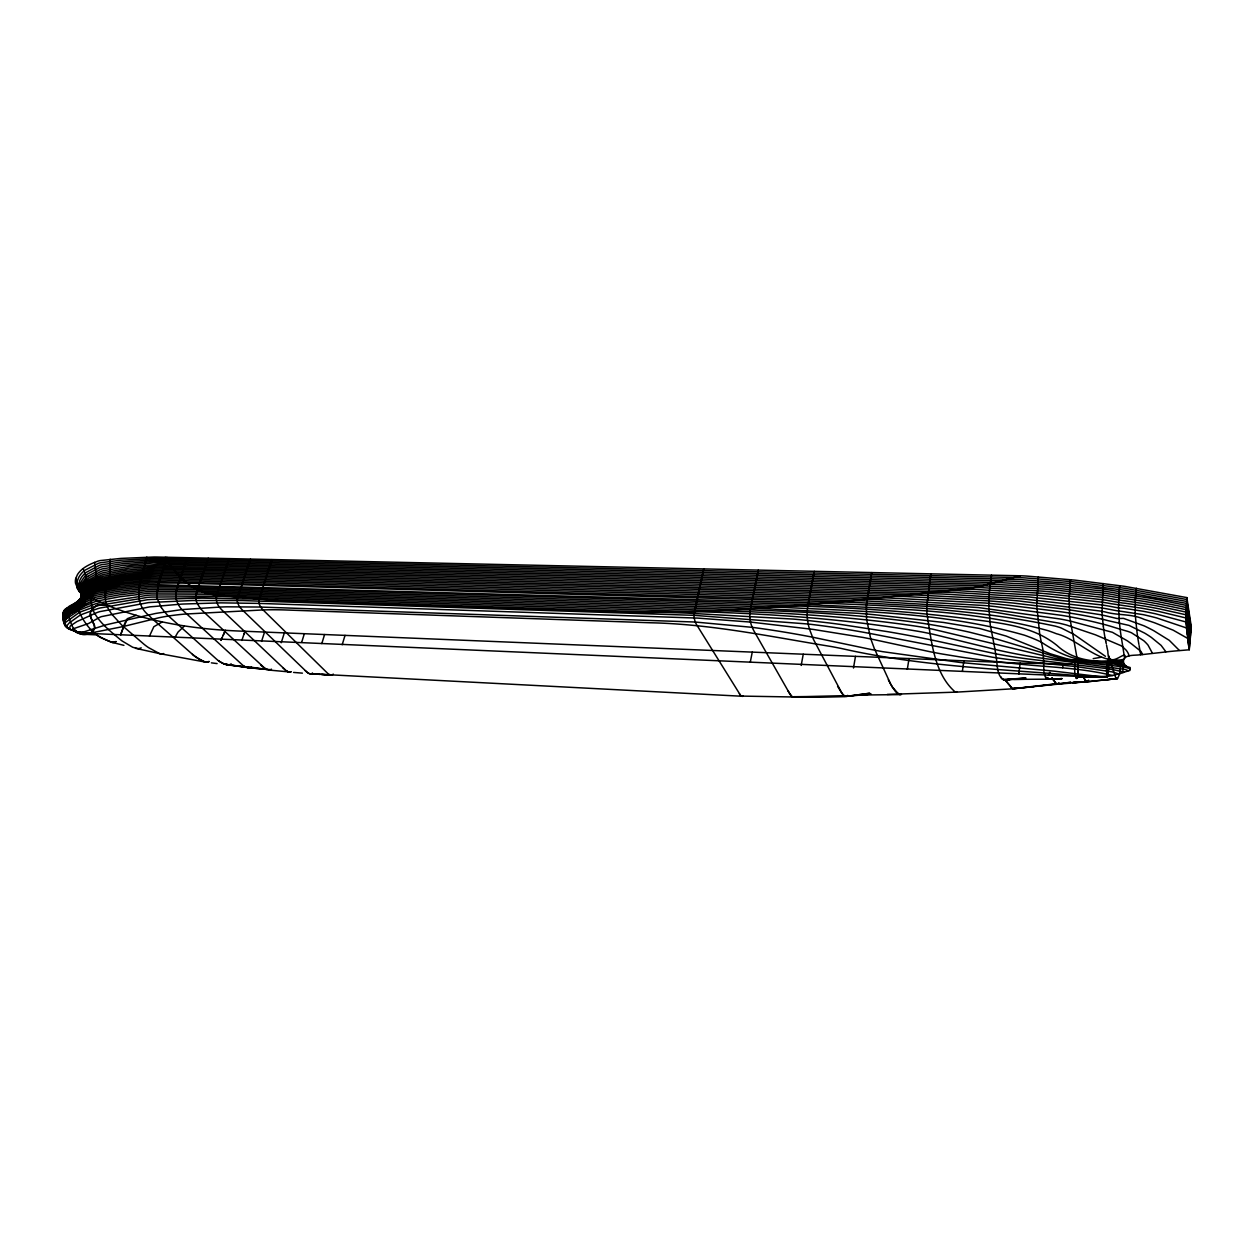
<?xml version="1.0" encoding="UTF-8"?>
<svg xmlns="http://www.w3.org/2000/svg" width="1254" height="1254" viewBox="0 0 1254 1254"><rect width="100%" height="100%" fill="white"/><g stroke="black" fill="none" stroke-linecap="round" stroke-linejoin="round"><path stroke-width="1.5" d="M75.177 631.624L74.785 631.358A4.546 1.505 19 0 0 74.002 630.887L68.656 628.756A27.87 19.453 -46.3 0 1 67.042 627.737A16.302 11.364 -46.6 0 1 65.506 626.248A9.609 6.693 -46.8 0 1 64.706 624.79A7.305 5.079 -46.8 0 1 64.487 622.642L66.29 618.097L70.475 613.708A17.995 12.571 -46.8 0 1 72.45 612.328C82.983 610.134 78.673 598.926 83.72 591.81A75.13 26.459 18.5 0 1 87.466 588.439L99.019 583.376A95.163 33.701 18.2 0 1 101.386 582.593L124.82 578.157L151.969 575.241A82.921 30.096 18.1 0 1 156.139 575.194L915.639 595.007A102.718 44.313 8.3 0 1 917.975 595.07L996.632 599.098A371.106 140.856 7.7 0 1 1019.157 600.995L1100.291 611.043A88.846 38.137 6.1 0 1 1105.213 611.952C1118.113 615.683 1131.719 613.519 1144.244 619.398A166.876 69.456 6.6 0 1 1154.856 622.893L1173.18 630.182L1187.71 638.427L1189.278 649.776L1173.838 651.092A88.062 72.622 -8.1 0 1 1170.719 651.39L1143.46 654.463A68.5 57.041 -8.8 0 1 1139.024 654.901C1133.726 655.544 1122.706 654.322 1123.459 662.378A8.276 7.038 -7.3 0 0 1124.43 664.573L1127.268 666.877M1124.995 657.566C1127.095 648.083 1107.987 671.376 1107.831 651.265A144.931 19.547 -88.3 0 1 1107.125 648.083L1106.561 645.23M95.163 633.646L76.682 631.64L71.525 630.041A49.925 34.846 -45.8 0 1 69.675 629.273L69.879 627A29.344 9.797 18.7 0 1 70.381 625.903L76.917 621.576L97.028 612.548A105.148 35.864 17.9 0 1 99.74 611.638L148.458 602.61A94.395 33.09 17.7 0 1 152.549 602.359L192.552 600.509L242.586 600.572L694.042 615.338L808.203 624.022A328.893 121.951 10.2 0 1 873.301 634.101L992.494 657.221A351.81 175.278 5.6 0 0 1022.167 661.109L1076.543 666.642L1111.781 671.846A20.738 8.59 6.1 0 1 1114.461 672.583L1118.678 673.931M1072.076 664.056L1020.16 663.131L244.953 631.264C197.803 629.727 150.511 622.94 106.59 605.024L85.711 595.195A19.735 6.96 19.2 0 1 82.795 593.267L78.469 589.49A17.822 6.286 19.2 0 1 77.764 588.69L75.506 583.22A80.805 28.952 18.6 0 1 75.757 578.423L77.466 574.583A139.586 50.27 18 0 1 82.278 569.191L84.331 567.639A172.409 61.932 17.6 0 1 92.561 563.25L97.812 561.181A53.828 19.609 18.9 0 1 100.069 560.585L120.948 558.406L154.195 557.011A103.58 38.122 18.1 0 1 158.349 557.074L1020.317 575.79A67.481 30.268 6.6 0 1 1026.524 576.056L1075.023 580.132L1122.032 586.01A67.841 30.065 5.3 0 1 1124.822 586.386L1186.864 597.594L1186.237 624.445A81.886 8.057 -88.1 0 0 1186.864 630.95L1187.224 634.148M1189.278 649.776L1191.3 626.843L1186.864 597.594M91.213 597.421L91.448 595.368A17.964 11.474 -88.3 0 1 92.075 592.374L96.589 577.436L94.599 562.372M1136.359 588.236L1135.889 592.97A28.638 3.574 -88 0 0 1135.356 599.694L1135.152 614.146L1136.955 631.64A123.958 14.954 -88.3 0 0 1137.974 638.991L1138.898 644.399M1190.328 637.847L1185.986 609.663L1158.994 604.052A340.978 132.516 6.9 0 0 1143.037 601.246L1125.669 598.675A67.606 29.579 5.4 0 0 1122.926 598.377L1112.643 596.732A80.084 35.018 5.8 0 0 1103.708 595.242L1056.918 590.258A213.258 88.188 6.9 0 0 1044.833 589.145L984.218 585.837L166.782 566.306A94.614 36.679 19.9 0 1 163.851 566.228L160.747 566.103A88.031 32.259 18.1 0 0 156.672 566.024L129.005 568.156L103.204 572.702A77.246 27.776 18.5 0 0 100.195 573.815L89.128 579.661A101.292 36.1 18.2 0 0 85.946 582.499L83.454 586.12A174.996 62.559 17.4 0 0 81.808 589.991L81.212 595.509L84.331 600.588A14.578 10.126 -46.5 0 1 84.52 601.481A8.449 5.878 -46.4 0 1 84.582 602.892A4.264 2.963 -46.3 0 1 84.237 604.287A3.872 2.696 -46.3 0 1 83.297 605.666A7.399 5.141 -46.3 0 1 81.745 607.014L79.645 608.347M1063.126 664.212L1062.687 667.724M1103.222 583.533L1102.062 612.015M1070.493 579.661L1069.129 598.001L1069.631 616.686L1077.061 658.193L1074.694 662.927L1074.694 671.047A23.481 3.621 -87.8 0 0 1074.96 673.492L1076.198 678.022A23.497 3.637 -87.8 0 0 1076.716 678.414L1077.531 677.818M1038.375 576.981L1036.713 605.086L1039.676 633.725M1018.703 674.135A31.507 5.847 -87.8 0 0 1019.079 671.501L1020.16 663.131M991.522 575.163L990.268 584.066A33.513 6.568 -88.1 0 0 988.904 601.465L988.873 602.845A29.234 5.737 -88.1 0 0 988.857 606.936L990.268 624.931L994.783 648.271A88.36 17.807 -87.5 0 1 995.801 655.215C997.839 662.849 995.848 676.705 1004.611 679.997A78.046 14.86 -87.2 0 1 1005.238 680.311L1012.73 688.759L1034.581 686.534L1013.232 688.775M962.398 671.203L963.887 660.811M930.829 573.846L926.8 606.466A29.328 6.646 -88.1 0 0 926.925 613.598C931.409 640.277 933.807 673.633 955.454 692.192L1013.06 688.791L1014.69 687.819A30.3 5.627 -87.8 0 1 1014.502 688.023M907.316 669.338L909.025 658.554M871.765 572.576L867.282 598.832A25.127 6.458 -88.1 0 0 866.436 605.557L866.545 619.162L870.323 636.969A64.628 16.302 -88.3 0 0 871.232 640.073L874.21 648.224M853.488 668.021L855.479 656.359M1119.524 674.15L1121.013 662.222L1110.056 662.786M801.181 665.435L803.25 654.212M814.285 571.338L808.125 604.459A31.789 9.06 -88 0 0 807.827 606.184L807.67 607.155A29.422 8.402 -88 0 0 807.513 608.221A8.872 2.555 -88.1 0 0 807.31 610.102L807.247 611.09A14.593 4.185 -88.1 0 0 807.184 612.391A12.101 3.48 -88.1 0 0 807.168 614.789A18.606 5.329 -88.1 0 0 807.294 617.438A17.258 4.953 -88.1 0 0 807.607 620.448A28.356 8.088 -88.1 0 0 807.952 622.627L808.25 624.257A26.099 7.461 -88.1 0 0 809.222 628.05L809.629 629.351A105.289 29.312 -88.6 0 0 810.131 630.825L812.953 638.208A116.591 32.306 -88.7 0 0 813.517 639.524L841.998 693.352M750.284 662.175L752.259 652.111M758.294 570.131L750.629 608.425A22.917 7.195 -88 0 0 750.064 611.764A7.336 2.32 -88.1 0 0 749.876 613.802A11.662 3.684 -88.1 0 0 749.845 616.122A13.245 4.185 -88.1 0 0 750.049 618.802A14.311 4.514 -88.1 0 0 750.55 622.078L813.235 629.414L863.097 637.455A278.921 105.352 10.2 0 1 874.806 639.806L930.358 651.798A312.81 153.615 6.6 0 0 942.459 654.055L962.539 657.331A514.234 276.052 5.2 0 0 1010.128 663.084C1044.018 667.206 1079.459 667.285 1112.423 675.514M703.76 568.94L694.559 611.874A11.552 3.966 -88 0 0 694.058 615.134L694.026 615.683A2.712 0.94 -88.1 0 0 694.058 616.921L694.23 617.971A19.28 6.599 -88.2 0 0 695.312 622.047A32.823 11.192 -88.3 0 0 697.02 625.385L740.471 695.249A21.365 6.834 -87.5 0 0 740.816 695.609A16.192 5.173 -87.4 0 0 741.584 696.158L741.694 696.205A17.838 5.706 -87.4 0 0 742.007 696.283A19.092 6.098 -87.4 0 0 742.337 696.315A19.547 6.254 -87.4 0 0 742.572 696.299M1119.477 674.37L1117.565 678.571M1048.454 675.342L1049.896 672.269L1048.626 674.699M146.812 557.121C142.548 576.244 129.946 600.666 149.32 615.808A72.089 43.482 -89.5 0 0 152.706 619.178L192.458 654.322A71.886 41.978 -88.5 0 0 196.173 657.159L200.013 659.557M342.201 644.744L345.022 635.386M321.808 643.584L324.582 634.54M301.681 642.283L304.346 633.709M281.225 642.738L284.344 632.894M261.537 641.405L264.547 632.079M123.002 628.458L120.65 634.869M123.253 627.674L127.673 618.52L136.231 615.306M244.953 631.264L241.865 640.449M271.977 559.613L259.029 599.334A2.994 1.677 -88.3 0 0 258.826 600.29L258.841 601.842A6.678 3.731 -88.3 0 0 259.139 603.409L697.647 618.097L750.55 622.078M244.295 633.254L243.966 634.289M250.471 559.159L237.774 597.484A6.395 3.637 -88.3 0 0 237.288 600.462M149.477 636.107L153.834 626.718L161.891 622.156M123.989 625.417L120.525 635.135M165.277 557.309A145.746 104.458 -40.5 0 0 167.127 560.005C178.209 578.031 194.746 593.377 216.864 594.976L229.216 558.688M208.211 558.234L197.458 589.631A22.384 13.12 -88.3 0 0 196.815 591.904L196.517 593.095A12.587 7.414 -88.3 0 0 196.314 594.13L196.079 595.666A14.593 8.59 -88.3 0 0 196 596.246A7.085 4.185 -88.3 0 0 195.922 598.174A12.681 7.461 -88.4 0 0 196.235 600.431L196.251 600.588A6.803 4.013 -88.3 0 0 196.815 602.469L197.411 603.676A43.106 25.111 -88.9 0 0 200.624 608.488M1047.811 677.63L1046.698 679.198L1013.734 679.354M187.442 557.795L178.601 583.329A23.81 14.17 -88.4 0 0 178.319 584.27L176.61 590.273A24.61 14.656 -88.3 0 0 176.438 590.853A14.217 8.512 -88.4 0 0 176.062 592.484A9.389 5.627 -88.4 0 0 175.826 594.255A9.907 5.941 -88.4 0 0 175.826 596.23A9.828 5.894 -88.4 0 0 176.093 598.456L176.312 599.412A23.45 13.966 -88.5 0 0 176.783 601.074L177.018 601.763A12.023 7.195 -88.4 0 0 177.488 602.923L179.353 606.231A55.019 32.432 -89.2 0 0 181.266 608.942L243.433 665.858A51.085 28.779 -87.9 0 0 244.671 666.517L248.198 667.708L250.847 667.191A9.248 5.22 -86.9 0 0 251.474 666.83M166.892 557.34L158.897 582.185A114.004 66.101 -87.6 0 0 158.223 584.693L156.719 597.406L161.343 607.579M1047.764 677.803L1046.275 678.9L1044.253 673.257A30.3 5.141 -87.9 0 1 1043.924 672.066L1043.156 650.544L1041.713 643.725A44.862 7.649 -88.1 0 1 1041.243 641.891L1039.77 634.242M124.287 624.57L126.34 620.15A10.957 6.834 -87.4 0 1 127.203 619.006M82.936 568.658C91.746 583.502 77.905 597.233 79.331 612.124C84.237 622.956 92.373 633.85 103.58 638.772M90.837 611.623C90.633 611.027 95.1 604.961 98.972 604.773A23.277 14.876 -87.4 0 1 100.054 604.585L106.276 604.992M174.761 637.722L178.052 632.047L184.307 626.107M90.884 611.529L94.552 606.92A22.823 14.578 -87.4 0 1 96.542 605.666L98 605.039A22.306 14.249 -87.4 0 1 98.345 604.93L106.433 604.961M220.908 640.371L221.958 638.051M223.196 635.386L225.375 630.292L221.88 638.223M221.112 639.916L221.676 638.678M1077.625 677.599L1076.872 678.445A23.011 3.558 -87.8 0 1 1076.073 677.834L1075.697 676.925L1107.282 677.176L1108.52 670.624L1108.614 655.732L1115.511 677.254M1165.875 651.751L1161.126 645.402L1151.376 637.44A133.128 56.352 6.8 0 0 1144.761 633.176L1129.086 625.433L1108.411 620.746A93.658 39.893 6.3 0 0 1100.902 618.896L1089.036 616.451A244.107 97.577 7.3 0 0 1069.38 613.034A215.061 87.09 7.2 0 0 1059.395 611.56L1012.558 605.729A347.374 132.752 7.9 0 0 985.127 603.033L887.55 597.907L154.054 578.282A84.551 30.551 18.1 0 0 150.919 578.345L123.942 581.198L100.32 585.446A88.768 31.319 18.3 0 0 97.263 586.464L84.331 592.844A77.92 27.322 18.4 0 0 82.592 594.584L76.196 608.566A69.863 23.763 19.9 0 1 74.989 609.836L74.723 610.996M312.481 672.928L312.418 673.037A3.417 1.834 -86.8 0 1 311.556 673.712M1108.74 660.059L1109.21 658.115M1108.614 660.231L1106.984 664.808A8.637 1.207 -87.8 0 0 1106.561 669.291L1106.827 676.455A6.819 0.956 -87.8 0 0 1107.282 677.191M76.431 610.087L70.475 613.708A15.142 10.581 -46.8 0 0 68.939 615.024L68.86 615.103A14.045 9.797 -46.8 0 0 67.622 616.372A12.524 8.747 -46.8 0 0 66.525 617.752A10.706 7.477 -46.8 0 0 65.663 619.147A9.186 6.411 -46.8 0 0 65.004 620.526A8.041 5.596 -46.8 0 0 64.597 621.937A7.336 5.11 -46.8 0 0 64.471 623.348L63.782 622.203M1014.502 688.038L1013.624 688.665L1058.58 683.493A32.51 5.329 -87.8 0 0 1059.066 682.881A46.664 7.649 -87.9 0 1 1057.451 684.088M794.221 696.613L794.111 696.691A11.725 3.449 -87.4 0 1 793.829 696.863A12.352 3.637 -87.4 0 1 793.359 696.989L741.459 696.095M77.262 609.648L80.084 608.096A17.007 11.803 -46.2 0 0 81.745 607.014C87.043 606.92 82.482 594.866 84.222 600.18M956.927 691.597L955.454 692.192M88.125 576.15L99.85 569.771A64.691 23.387 18.7 0 1 102.029 568.971L122.767 565.46L152.674 563.03A87.059 31.993 18.2 0 1 157.173 563.03L1001.523 582.687L1048.187 585.336L1102.391 590.947A117.704 50.834 6 0 1 1112.847 592.546L1118.427 593.518A21.49 9.828 4.9 0 0 1120.167 593.769L1122.534 594.02A74.597 32.682 5.4 0 1 1125.982 594.427L1149.322 598.095A391.593 149.555 7.1 0 1 1159.229 599.867L1186.237 605.384L1190.657 634.179M75.648 631.953L75.742 632.032A4.17 1.379 18.9 0 0 78.061 633.16L80.256 633.819A23.434 15.173 -87.9 0 0 83.955 634.43C90.931 635.104 98.455 628.536 92.561 621.733M91.981 632.047L94.567 628.787A2.633 1.693 -87.4 0 0 94.677 627.846L94.097 625.15A17.101 11.067 -87.2 0 0 93.799 624.414L93.047 622.721M116.12 641.515L112.311 642.393L107.327 640.512M846.858 696.205L846.92 696.174A16.318 4.373 -87.5 0 1 846.575 696.362L869.774 693.243L846.387 696.409A16.318 4.373 -87.5 0 0 847.406 695.735A18.34 4.922 -87.5 0 0 847.72 695.359M1123.725 672.285L1129.917 670.467L1130.215 667.536L1125.998 666.313A5.925 2.492 5.7 0 0 1125.151 665.999L1111.734 663.695L1069.96 660.074A65.396 28.528 6 0 1 1062.357 658.742L996.522 639.023L969.138 632.094A259.155 100.837 9.1 0 0 923.869 623.52C861.906 614.429 799.253 611.497 736.741 609.46L207.239 592.985L152.016 593.111A119.099 41.915 17.6 0 0 148.066 593.314L119.318 596.841L97.279 600.979A95.414 32.965 18.1 0 0 95.053 601.685L80.617 607.641A192.614 65.302 17.1 0 0 78.281 608.864L69.017 614.538A105.838 35.755 20.3 0 1 67.512 615.338L63.735 617.266A16.725 5.612 19 0 0 63.233 617.893L62.966 619.633A36.225 12.211 18.8 0 0 63.782 622.203M72.45 612.328L70.882 610.228A5.282 1.803 19.1 0 1 70.929 609.789L73.249 608.331A48.342 16.506 19.7 0 0 74.691 607.281L81.479 596.591A90.319 31.585 18.3 0 1 83.219 594.835L96.699 587.875A82.983 29.234 18.3 0 1 98.909 587.138L121.215 583.047L150.496 579.928A88.768 31.977 18 0 1 153.631 579.85L874.555 599.349L985.221 605.572A284.266 111.637 7.9 0 1 995.927 606.654L1061.574 615.353A139.68 58.358 6.9 0 1 1071.762 617.125L1078.393 618.441A233.401 93.658 7.5 0 1 1095.808 622.345L1104.664 624.586A110.117 46.429 6.6 0 1 1112.063 626.718L1118.396 628.677A57.449 25.613 4.8 0 0 1121.045 629.43L1128.145 631.499A31.005 13.386 5.6 0 1 1131.516 632.8L1143.711 640.684A84.473 36.115 6.3 0 1 1148.053 645.136L1152.332 653.083M91.683 632.235L91.244 632.486A35.943 23.262 -88.3 0 1 86.197 634.163A27.839 18.026 -88 0 1 81.338 634.211A24.171 15.644 -87.9 0 1 76.698 631.608L74.127 629.053A21.349 13.841 -87.8 0 1 72.45 626.577L70.052 620.887A41.492 26.679 -88.2 0 1 69.174 617.846L68.359 607.532A2.806 1.834 -87.9 0 1 69.346 606.184L94.599 592.578A62.01 21.757 18.5 0 1 96.652 591.841L117.813 588.095L149.116 584.693A92.42 33.059 17.9 0 1 153.16 584.583L828.345 603.378C904.275 606.184 980.55 610.243 1055.053 626.091A31.789 13.794 6.6 0 1 1061.088 627.925L1074.223 634.571L1105.417 656.297M115.885 641.672L115.086 642.111M230.72 664.401L227.57 665.043L223.557 663.664L229.216 664.996A10.831 6.223 -87 0 0 230.72 664.416A10.22 5.878 -86.9 0 0 231.3 663.962M76.572 610.008L77.199 609.679A68.829 23.685 18.4 0 1 77.56 608.958L78.03 608.159A65.521 22.29 19.8 0 0 78.485 607.202L83.156 593.189A75.475 26.522 18.5 0 1 86.212 590.336L98.486 584.803A93.094 32.902 18.2 0 1 100.853 584.035L124.397 579.677L151.389 576.793A81.98 29.704 18.1 0 1 154.54 576.73L906.893 596.606L988.904 600.917A375.244 141.843 7.9 0 1 1012.887 603.017L1065.132 609.178L1100.526 614.711A79.394 34.124 6.1 0 1 1105.432 615.761L1117.204 618.551L1121.625 618.426A5.047 2.226 5.3 0 1 1123.678 618.426L1144.165 625.871A165.246 69.331 7 0 1 1153.774 630.715L1169.277 640.339L1179.34 650.403M243.025 665.608L244.671 666.517A50.787 28.623 -87.9 0 0 246.239 667.191L248.417 667.724A11.208 6.333 -86.9 0 0 248.982 667.692L270.786 669.699A13.763 7.634 -87 0 0 271.146 669.479A8.37 4.64 -86.9 0 0 271.491 669.244M270.566 669.824L270.613 669.808A14.719 8.167 -87 0 0 271.146 669.479M1123.333 661.187L1116.029 660.513A21.6 9.044 5.8 0 0 1113.254 660.356C1093.253 662.739 1072.358 659.714 1057.012 645.465C1032.732 625.683 1000.52 623.128 970.721 619.162C910.765 611.325 850.353 607.438 789.91 605.792L192.818 587.985L152.565 587.86A99.27 35.316 17.8 0 0 148.568 588.001L117.265 591.496L96.213 595.274A66.791 23.309 18.4 0 0 94.16 596.011L63.97 611.137A3.652 2.398 -87.8 0 0 63.296 612.422A5.329 3.496 -87.7 0 0 62.982 613.99L62.841 615.698A42.15 14.296 18.8 0 0 63.593 618.253L65.004 620.526M208.368 661.924L209.261 661.485L205.578 662.112L159.524 653.585L148.677 647.691A98.831 59.706 -89.5 0 1 143.724 644.023L123.331 626.514A77.92 48.06 -89.5 0 1 121.685 625.025L111.684 614.115L107.656 607.641A21.851 13.778 -88.4 0 1 105.352 598.111L105.383 592.954A17.164 10.847 -88.4 0 1 105.822 589.944L110.148 574.724L110.164 559.221M250.847 667.191L267.243 669.511L248.919 667.708M1087.03 681.815L1072.828 682.537L1087.767 681.471A47.119 7.038 -87.9 0 1 1085.65 680.828L1083.393 676.752L1084.271 678.649A97.232 14.452 -88.1 0 0 1085.635 680.985M81.416 632.643L106.261 624.774L155.088 613.567A191.705 65.49 16.5 0 1 158.976 612.924L181.783 609.601L219.403 607.108A188.429 65.929 16.2 0 1 226.802 606.826L259.421 607.03L695.312 622.031L752.212 627.345A362.045 130.463 11 0 1 812.576 637.189L871.122 649.494A361.607 182.191 7.5 0 0 882.644 651.657L959.843 662.425L1041.165 669.949A263.967 97.812 7.5 0 1 1054.457 671.188L1102.423 676.941M1046.839 679.213L1061.981 678.649L1046.698 679.198L1045.287 676.658M1020.317 575.79L981.757 586.01A244.216 190.624 -19.3 0 1 970.674 588.189C861.608 600.07 752.008 612.124 642.173 612.579L278.67 600.744L216.864 594.976M1057.451 684.214L1035.349 686.408L1070.932 682.27L1057.451 684.214L1086.685 681.768L1072.562 682.662L1086.466 681.69L1085.635 680.953M75.24 631.248L76.086 631.483A88.438 61.634 -44.8 0 0 88.705 633.395L123.033 626.577L159.054 617.736A246.725 83.219 15.9 0 1 185.733 614.021L263.559 609.914A216.676 75.992 15.6 0 1 284.156 609.93L650.309 622.768C711.598 624.006 771.821 636.907 832.123 646.688A282.495 104.928 10.6 0 1 841.434 648.49C924.935 667.536 1010.99 669.37 1095.98 677.191A40.771 34.61 -9.5 0 0 1101.717 676.988L1107.799 676.329A51.602 43.639 -9.5 0 0 1113.474 675.295L1119.477 673.712A35.159 29.83 -8.8 0 0 1124.07 672.191M207.866 662.081L203.806 661.563L197.724 658.178A84.19 49.047 -88.8 0 1 192.442 654.353M1093.19 658.648L1100.965 657.268M1117.22 678.633L1102.297 680.17L1117.455 678.602M311.258 673.743L320.225 674.354L310.396 673.79A13.12 7.007 -87 0 1 309.675 673.696A13.763 7.352 -87 0 1 309.142 673.523A14.938 7.979 -87 0 1 308.562 673.257L308.562 673.257M1012.166 678.931L1004.799 680.06L1013.781 678.947M1123.662 659.353C1098.849 665.106 1079.333 639.493 1056.307 633.693A87.921 37.259 7.3 0 0 1047.827 630.605C970 609.178 888.224 608.707 808.109 604.569L188.586 586.339L152.847 586.198A95.555 34.093 17.9 0 0 148.818 586.339L117.5 589.756L96.37 593.503A63.014 22.055 18.5 0 0 94.316 594.239L64.722 609.569A22.368 7.602 19 0 0 64.111 610.557L63.985 612.532A43.326 14.766 18.8 0 0 65.004 615.479L66.525 617.752M1013.545 678.853C1009.94 678.822 1002.275 682.411 1000.739 676.752M1086.952 681.815L1101.796 680.185M1087.218 681.784L1116.985 678.618L1115.652 677.458M289.94 672.113L291.241 671.705L289.862 672.128A11.317 6.16 -86.9 0 1 289.392 672.097L287.997 671.689A17.29 9.405 -87.1 0 0 288.749 671.956A13.81 7.508 -87 0 0 289.392 672.097L289.799 672.128M310.302 673.79A13.528 7.226 -87 0 0 310.569 673.806A14.844 7.932 -87 0 0 310.82 673.79L742.713 696.283A19.249 6.145 -87.4 0 1 742.023 696.283A17.666 5.643 -87.4 0 1 741.584 696.158A16.114 5.157 -87.4 0 1 741.365 696.048M955.846 692.145L887.252 694.418M1046.698 679.198L1061.84 678.712L1046.557 679.151M1024.8 679.26L1003.153 679.605L1025.976 677.991L1004.611 679.997A117.625 22.431 -87 0 1 1008.153 683.602M1075.524 676.298L1106.827 676.455M898.381 693.791C900.074 695.312 903.507 693.87 899.996 694.606L859.256 695.045L871.122 694.058L846.575 696.362L794.048 696.738L845.478 696.472M259.123 603.409L220.892 602.861L182.974 604.036A199.402 68.798 16.5 0 0 178.225 604.381L153.991 606.528A106.449 37.087 17.6 0 0 149.759 606.873L101.402 616.639A66.807 22.807 18.2 0 0 99.583 617.391L88.501 623.536L72.56 629.022A3.48 1.16 18.9 0 0 72.763 629.508L74.002 630.887M88.705 633.38L1095.98 677.191M81.353 634.148L96.636 634.885M330.711 675.075L321.4 674.401L331.291 675.122M293.577 672.426L302.418 673.147M269.218 670.091L288.404 671.846M228.777 665.059L249.859 667.536L224.732 664.212L248.073 667.692M211.362 662.849L217.099 663.585M160.104 653.71L161.296 653.836A21.083 12.822 -87.4 0 0 163.694 653.553M1123.647 663.037L1115.872 661.579A16.694 7.007 5.9 0 0 1112.956 661.25C1087.077 664.965 1062.624 656.626 1041.306 642.126A102.358 42.965 7.9 0 0 1024.377 635.167C945.924 612.783 863.191 611.372 782.167 607.328L196.173 589.599L152.361 589.537A105.885 37.542 17.8 0 0 148.38 589.709L117.108 593.299L96.182 597.139A73.406 25.55 18.4 0 0 94.113 597.86L63.766 612.83A19.045 6.442 19 0 0 63.217 613.472L62.966 613.99A7.054 4.624 -87.7 0 0 62.935 615.808A9.828 6.442 -87.8 0 0 63.233 617.893A19.249 12.556 -87.9 0 0 63.907 620.275A39.313 25.409 -88.2 0 0 64.863 622.909L65.647 624.727A18.653 12.164 -87.8 0 0 66.227 625.871L68.296 628.552M200.593 608.535A54.815 31.836 -89.2 0 0 203.681 611.905L264.829 668.257A43.545 24.092 -87.7 0 0 267.901 669.761A25.111 13.919 -87.3 0 0 268.717 669.997L269.046 670.075M845.306 696.44L845.18 696.425A25.456 6.834 -87.6 0 1 844.114 695.719L843.629 695.265A100.351 26.71 -88.2 0 1 843.064 694.638L841.967 693.305M135.479 648.302L159.869 653.663M103.863 638.882L111.151 642.142L123.911 645.355M111.151 642.142L111.731 642.283A13.465 8.527 -87.4 0 0 115.102 642.189M205.092 662.002L200.687 659.949M899.886 694.559L895.701 691.863L892.55 687.364M1130.089 668.852L1128.098 668.178A20.613 8.59 5.9 0 0 1123.082 666.846L1067.515 660.482A139.319 62.778 5.7 0 1 1056.072 658.663L932.757 629.194A175.56 70.867 9.1 0 0 920.467 626.859C854.037 616.686 786.807 612.814 719.686 610.667L214.606 594.757L151.906 595.007A116.152 40.818 17.6 0 0 147.972 595.227L98.517 602.955A112.907 38.811 17.9 0 0 95.414 603.895L80.664 609.554A139.743 47.464 17.6 0 0 78.328 610.776L68.986 617.078A118.174 39.736 20.4 0 1 67.606 617.893L64.032 620.087L63.766 622.611A36.241 12.179 18.8 0 0 64.722 624.79M1128.208 670.624L1126.264 669.902A11.176 4.655 5.8 0 0 1124.321 669.307L1038.281 657.692A283.733 136.67 5.1 0 1 994.955 649.4L933.822 634.414A189.103 75.491 9.2 0 0 921.533 631.891C847.673 619.084 772.746 613.833 697.882 611.717L222.193 596.543L151.985 597.076A108.361 38.075 17.7 0 0 148.082 597.296L99.097 605.368A132.705 45.379 17.6 0 0 95.994 606.293L80.993 611.717A119.459 40.52 17.8 0 0 78.657 612.94L70.099 619.115A184.651 61.587 21 0 1 68.312 620.369L64.863 622.909A14.155 4.734 19 0 0 64.628 623.661L65.506 626.232M1123.96 672.066L1113.975 669.84A135.636 53.671 6.7 0 0 1106.608 668.554L1027.747 658.93A257.383 122.845 5.7 0 1 995.613 653.804L935.359 640.778A406.406 145.699 10 0 0 887.66 631.671L841.309 624.555A437.834 154.697 10.2 0 0 829.882 623.034L807.607 620.448A337.263 125.039 10.1 0 0 793.296 619.084L686.753 613.096L252.697 599.067L202.192 598.142L151.499 599.459A99.568 34.971 17.7 0 0 147.423 599.726L99.975 608.018A142.705 48.577 17.5 0 0 96.871 608.942L81.918 614.382A136.247 46.006 17.6 0 0 79.566 615.557L69.174 622.987L66.18 626.514A4.53 1.505 19 0 0 66.352 626.843L67.042 627.737M101.151 637.675L106.951 640.324M69.675 629.273L69.503 629.194A33.701 23.528 -46.2 0 1 68.656 628.756L64.675 624.68M223.494 663.632L220.579 662.081A63.343 36.319 -88.2 0 1 218.4 660.639A53.922 30.974 -88 0 1 216.268 658.914L168.538 616.012M329.488 674.636L329.05 674.386A24.092 12.603 -87.2 0 1 327.247 672.943L263.089 609.93A24.641 13.7 -88.6 0 1 260.785 607.077A12.979 7.242 -88.4 0 1 259.092 603.456M265.44 668.617L264.986 668.351A44.47 24.594 -87.7 0 1 263.309 667.191L262.807 666.814A68.5 37.714 -88.2 0 1 261.412 665.608L260.863 665.106M898.272 693.728L892.237 686.816M308.092 672.975L307.7 672.708A37.777 20.095 -87.5 0 1 306.807 672.003L242.304 609.914A48.859 27.494 -89.1 0 1 240.157 607.532L239.561 606.701M307.967 672.896L307.7 672.708A37.808 20.127 -87.5 0 1 306.807 672.003A59.471 31.522 -87.9 0 1 305.882 671.203L305.208 670.577M1012.025 688.493L1008.388 683.838M286.32 670.686L287.887 671.642L287.088 671.203A31.695 17.211 -87.4 0 1 286.32 670.686A48.216 26.115 -87.7 0 1 285.504 670.075L222.162 610.243A61.697 35.19 -89.3 0 1 219.889 607.735L219.403 607.108A16.725 9.671 -88.4 0 1 217.052 602.939A8.7 5.047 -88.3 0 1 216.55 600.713L216.425 599.961A5.047 2.931 -88.3 0 1 216.315 598.174A8.621 5 -88.3 0 1 217.005 595.023M74.848 610.933L70.318 609.616A17.697 11.584 -87.3 0 0 69.55 609.648L64.205 610.87A20.707 7.022 19 0 0 63.484 611.858L63.233 613.802A43.482 14.782 18.8 0 0 64.158 616.811L65.663 619.147M282.746 667.63L284.392 669.134A71.588 38.608 -88.2 0 0 285.504 670.075M84.582 602.892L82.654 601.042A8.7 3.025 19.2 0 1 81.949 600.243L81.745 593.753A178.272 63.546 17.3 0 1 82.842 590.524L85.585 585.932A90.319 32.055 18.3 0 1 89.457 582.593L100.649 577.185A85.93 30.739 18.4 0 1 102.985 576.338L126.262 571.84L154.305 569.097A83.971 30.692 18.1 0 1 158.584 569.097L972.038 589.255L1039.472 593.158A251.85 101.872 7.1 0 1 1050.633 594.161L1103.489 599.82A75.271 32.839 5.8 0 1 1112.423 601.356L1122.706 603.002A51.712 22.682 5.3 0 1 1125.434 603.268L1142.88 605.854A287.464 113.848 6.7 0 1 1158.915 608.77L1185.861 614.758L1190.015 641.531M84.52 601.481L81.4 597.421L81.839 591.935A175.544 62.653 17.4 0 1 83.407 587.985L85.836 584.286A96.354 34.266 18.3 0 1 89.724 580.963L100.822 575.414A81.102 29.077 18.4 0 1 103.157 574.567L126.497 570.162L154.885 567.56A86.808 31.758 18.1 0 1 160.136 567.607L163.349 567.717A119.302 46.461 20.1 0 0 165.418 567.78L978.747 587.562A86.181 37.855 7.3 0 1 981.6 587.64L1042.184 591.12A232.351 95.038 7 0 1 1054.786 592.28L1103.583 597.453A75.115 32.855 5.8 0 1 1112.517 598.973L1122.816 600.635A61.665 26.992 5.4 0 1 1125.543 600.932L1142.943 603.487A317.184 124.271 6.8 0 1 1158.931 606.325L1185.892 612.046L1190.171 639.697M842.437 693.901L844.882 696.299L792.747 696.91A25.911 7.618 -87.6 0 1 791.07 695.562L788.735 692.114M740.362 695.108L740.471 695.249A27.102 8.653 -87.5 0 1 740.252 694.967A35.551 11.333 -87.6 0 1 739.813 694.34A52.182 16.584 -87.8 0 1 739.484 693.854L739.374 693.681M67.622 616.388L66.713 615.134A40.081 13.684 18.8 0 1 65.224 611.591L65.192 609.977A24.484 8.339 19 0 1 65.631 608.927C72.011 602.813 85.006 609.82 81.102 594.49A23.544 15.456 -88.3 0 0 80.695 591.433A22.729 14.923 -88.3 0 0 80.068 588.643L75.742 578.407M1124.697 664.933L1113.505 662.504L1074.38 660.09A44.078 19.045 6.1 0 1 1066.699 658.726L1050.35 653.789L1006.163 636.076L979.766 628.505L943.525 622.454L873.677 614.632A426.846 153.834 9.3 0 0 858.629 613.347L756.946 608.331L201.533 591.292L152.22 591.292A116.214 41.006 17.6 0 0 148.238 591.48L119.271 594.866L97.06 598.879A83.767 29.046 18.2 0 0 94.191 599.835L68.719 612.422A128.582 43.608 20.5 0 1 67.152 613.175L63.609 614.93A17.666 5.956 19 0 0 63.061 615.557L62.747 617.752A39.376 13.308 18.8 0 0 63.531 620.213L64.597 621.937M841.779 693.07L837.594 686.346M70.522 613.661L68.829 609.914L71.744 607.218A116.261 39.548 20.4 0 0 73.296 605.886L80.852 597.923A145.009 50.442 17.7 0 1 82.811 596.355L95.508 589.552A74.315 26.146 18.4 0 1 98.376 588.565L120.792 584.599L150.088 581.495A92.561 33.231 18 0 1 153.207 581.433L866.953 600.964L978.198 607.532L1060.006 618.974A111.637 47.103 6.9 0 1 1070.07 620.996L1112.408 632.298L1127.471 640.919A283.075 115.838 9.1 0 1 1131.453 643.819L1141.062 651.5L1142.598 654.557M790.522 694.888L790.333 694.622A91.918 26.757 -88.1 0 1 789.55 693.431L753.779 630.637A91.855 28.309 -88.7 0 1 752.745 628.567L752.212 627.345M890.983 684.668L892.346 687.004M891.202 685.029L892.033 686.455M874.414 648.741L890.779 684.323M890.575 683.963L888.318 679.731M788.547 691.785L787.951 690.766M1190.501 636.013L1186.096 607.469L1159.104 601.92A364.585 140.573 7 0 0 1143.162 599.114L1125.826 596.512A70.334 30.801 5.4 0 0 1123.082 596.199L1120.01 595.885A17.791 8.104 4.9 0 1 1118.286 595.619L1113.693 594.772A98.235 42.714 5.9 0 0 1102.219 592.923L1044.331 587.044L993.168 584.301L170.779 564.849A49.799 18.591 18.4 0 0 169.666 564.833L167.644 564.817A67.81 26.146 19.6 0 1 164.352 564.723L161.374 564.598A90.476 33.2 18.1 0 0 157.283 564.519L129.193 566.432L103.157 570.742A73.343 26.428 18.6 0 0 100.132 571.84L89.05 577.733A105.399 37.651 18.2 0 0 85.288 581.213L83.328 584.098A173.616 62.183 17.4 0 0 81.635 587.907L81.102 594.396A25.456 8.935 19.1 0 0 81.635 595.587L83.407 598.221L81.071 593.706A36.632 12.916 19 0 1 80.585 592.358L81.275 585.665A168.255 60.364 17.5 0 1 83.015 581.919L85.006 579.082A106.527 38.137 18.2 0 1 88.125 576.15M1052.075 677.865L1056.777 684.339L1053.062 679.731M1052.89 679.433L1052.216 678.163A47.605 7.885 -87.9 0 1 1052.043 677.803M83.046 597.217L79.331 589.521A62.324 22.18 18.8 0 1 78.657 586.527L79.786 580.461A145.605 52.354 17.8 0 1 82.231 576.276L83.877 574.348A113.111 40.645 18.2 0 1 85.774 572.623L99.254 565.413A59.33 21.537 18.8 0 1 101.543 564.708L122.986 561.823L153.599 559.989A98.909 36.335 18.1 0 1 157.095 560.021L1008.78 579.176A198.775 83.469 6.9 0 1 1021.367 579.661L1072.248 583.596L1118.756 589.49A40.99 18.982 4.7 0 0 1120.496 589.709L1122.236 589.913A78.203 34.36 5.4 0 1 1125.324 590.321L1186.535 601.418L1190.971 630.511M82.247 595.525L80.319 591.7A50.019 17.728 18.9 0 1 79.754 589.631L80.679 583.188A159.963 57.465 17.6 0 1 82.498 579.536L84.52 576.793A109.176 39.156 18.2 0 1 87.702 573.924L99.583 567.623A61.854 22.4 18.7 0 1 101.809 566.871L122.876 563.642L153.129 561.494A91.73 33.717 18.2 0 1 156.593 561.51L1002.714 580.868A255.753 104.364 7 0 1 1013.687 581.229L1053.736 583.815L1100.902 588.8A154.603 65.819 6.2 0 1 1110.856 590.211L1118.584 591.48A27.807 12.775 4.8 0 0 1120.324 591.716L1122.706 591.982A75.836 33.294 5.4 0 1 1126.155 592.405L1186.378 603.378L1190.814 632.345M92.388 621.373L92.921 622.454M82.498 596.042L83.673 598.644M92.482 621.561L91.855 620.228M82.106 595.227L81.338 593.581A20.503 13.245 -89 0 1 76.698 587.076M92.294 621.185L90.413 616.2L90.523 612.595A5.079 3.26 -87.8 0 0 90.257 615.071L91.761 620.04M81.651 594.286L80.789 592.17A13.919 9.687 -45.8 0 1 80.617 591.543L81.259 593.393M1123.96 663.774L1123.365 665.513A12.132 1.599 -87.8 0 1 1123.176 666.36L1122.941 668.993A8.7 1.144 -87.8 0 0 1122.926 670.498L1123.035 672.567M1124.556 657.974L1122.926 647.393A115.258 15.738 -87.5 0 0 1122.596 645.199L1121.107 636.186A118.66 15.267 -88.3 0 1 1119.305 621.42M1105.824 641.515L1105.119 638.051M1105.918 642.001L1106.294 643.851M1139.102 645.575L1140.199 652.033A128.754 15.393 -88.2 0 0 1140.717 654.76M1189.842 643.38L1185.892 617.956L1159.041 611.497A250.878 100.743 6.5 0 0 1142.88 608.394L1111.342 603.738A79.629 34.595 5.9 0 0 1101.811 602.155L1046.149 596.105A282.479 112.405 7.2 0 0 1036.776 595.258L958.902 590.744L157.973 570.617A82.827 30.237 18.1 0 0 153.725 570.633L125.964 573.486L102.703 578.016A90.304 32.212 18.3 0 0 100.367 578.846L89.065 584.129A85.115 30.159 18.4 0 0 85.209 587.483L82.592 592.17A183.821 65.474 17.3 0 0 81.573 595.462L80.93 601.748L82.701 604.93A10.032 3.449 19.2 0 1 83.297 605.666M1189.685 645.214L1186.065 622L1155.906 613.896A211.785 86.338 6.4 0 0 1142.99 611.231L1124.195 608.284A25.55 11.27 5.2 0 0 1121.828 608.112L1119.587 608.018A9.044 4.06 5.1 0 1 1117.925 607.829L1110.229 606.356A86.965 37.557 6 0 0 1101.811 604.945L1028.844 596.967L953.698 592.468L157.361 572.137A82.403 30.018 18.1 0 0 153.145 572.169L125.619 575.069L102.326 579.599A93.454 33.247 18.3 0 0 99.991 580.414L88.579 585.587A80.303 28.387 18.4 0 0 85.319 588.298L81.965 594.568A196.345 69.91 17.1 0 0 81.181 597.876L81.823 601.92A7.132 2.477 19.1 0 0 82.466 602.641L83.454 603.503A9.609 3.307 19.2 0 1 84.222 604.287M1189.529 647.064L1186.535 627.972L1156.674 617.94A177.598 73.406 6.4 0 0 1143.334 614.664L1119.618 611.074A6.411 2.869 5.2 0 1 1118.019 610.964L1109.132 609.272A94.599 40.614 6.1 0 0 1100.166 607.72L1021.179 598.722L943.118 594.035L156.75 573.658A82.466 29.986 18.1 0 0 152.565 573.705L125.243 576.621L101.887 581.119A95.163 33.78 18.2 0 0 99.536 581.919L88.031 587.029A76.792 27.102 18.5 0 0 84.802 589.725L81.369 596.904A226.425 80.711 16.8 0 0 80.648 600.885L81.416 606.325A18.841 6.442 19.3 0 1 81.745 607.014M1189.153 648.914L1188.337 643.474A127.187 12.289 -88.2 0 1 1188.087 641.515L1187.287 634.665M1191.143 628.677L1186.707 599.506L1125.528 588.408A78.516 34.579 5.4 0 0 1121.828 587.907L1120.684 587.765A71.619 33.67 4.5 0 1 1118.929 587.546L1072.499 581.715L1025.913 577.969A133.52 57.95 6.8 0 0 1014.627 577.483L157.549 558.532A106.872 39.235 18.1 0 0 154.07 558.485L120.729 560.209L100.398 562.748A56.477 20.534 18.9 0 0 98.204 563.407L85.068 570.162A120.964 43.514 18.1 0 0 83.109 571.777L82.498 572.357A135.589 48.781 18 0 0 78.391 578.172L77.45 580.915A94.63 33.921 18.4 0 0 77.482 587.311L79.472 591.763A3.339 1.176 19.3 0 0 79.927 592.123L80.554 592.546A4.326 1.505 19.3 0 1 81.071 592.954M1103.332 626.107L1103.097 624.084A71.87 9.985 -88.2 0 1 1102.031 612.14M1119.305 621.42L1118.505 606.607L1119.399 589.145A46.68 6.16 -88 0 1 1119.728 585.728M1077.797 666.188L1077.766 661.156L1077.86 676.627L1077.891 668.053M1129.07 655.889A49.345 21.052 6.2 0 0 1126.202 650.23L1122.879 647.033A30.441 13.01 5.9 0 0 1120.747 645.575L1095.4 634.806L1066.574 625.041A84.269 35.88 6.9 0 0 1058.627 623.066L995.989 612.407A233.072 93.298 8 0 0 985.425 611.09L935.092 606.779L853.833 602.343L183.429 583.126A72.92 26.616 17.9 0 0 182.112 583.094L152.518 583A86.996 31.225 18 0 0 149.445 583.079L118.189 586.48L97.06 590.289A64.894 22.807 18.5 0 0 94.99 591.026L80.256 599.302L67.136 609.13A22.133 7.54 19 0 0 66.885 609.883L67.073 611.638A36.037 12.321 18.9 0 0 68.954 615.024M237.178 600.494A5.878 3.354 -88.3 0 0 237.743 602.892A15.205 8.637 -88.4 0 0 239.545 606.732M752.212 627.298A25.77 8.088 -88.2 0 1 750.535 622.125M101.166 637.643A43.263 27.478 -88.4 0 1 96.621 634.947M141.2 647.832A19.515 12.101 -87.4 0 1 138.175 648.6L132.752 647.283L122.265 641.076A67.575 41.884 -88.8 0 1 120.023 639.336C109.96 630.966 98.815 622.298 92.968 610.212A19.359 12.352 -88.3 0 1 92.091 607.532A20.205 12.885 -88.3 0 1 91.213 597.421M223.29 663.538A100.586 57.355 -89.1 0 1 221.456 662.598L220.579 662.081A63.28 36.288 -88.2 0 1 218.4 660.639M168.491 616.137A76.353 45.363 -89.6 0 1 161.374 607.516M270.362 669.918A5.627 3.119 -86.8 0 1 269.829 670.091L269.344 670.106A12.587 6.975 -87 0 1 268.717 669.997M309.675 673.696A13.716 7.32 -87 0 1 309.142 673.523M333.219 674.056A3.762 1.959 -86.8 0 1 332.404 674.746M332.42 674.95A10.361 5.424 -87 0 1 329.567 674.495M793.108 697.067A25.143 7.399 -87.5 0 1 791.07 695.547A48.279 14.17 -87.7 0 1 790.522 694.888M1019.079 671.486A31.742 5.894 -87.8 0 1 1018.765 673.727M1088.613 680.232A30.3 4.514 -87.8 0 1 1087.892 681.298A32.212 4.812 -87.8 0 0 1088.456 680.546M1105.103 638.161A98.298 13.512 -88.2 0 1 1103.316 626.154M743.246 695.986L743.167 696.064A3.715 1.191 -87.3 0 1 743.011 696.189A3.527 1.129 -87.3 0 0 743.167 696.08L743.23 696.001"/></g></svg>
